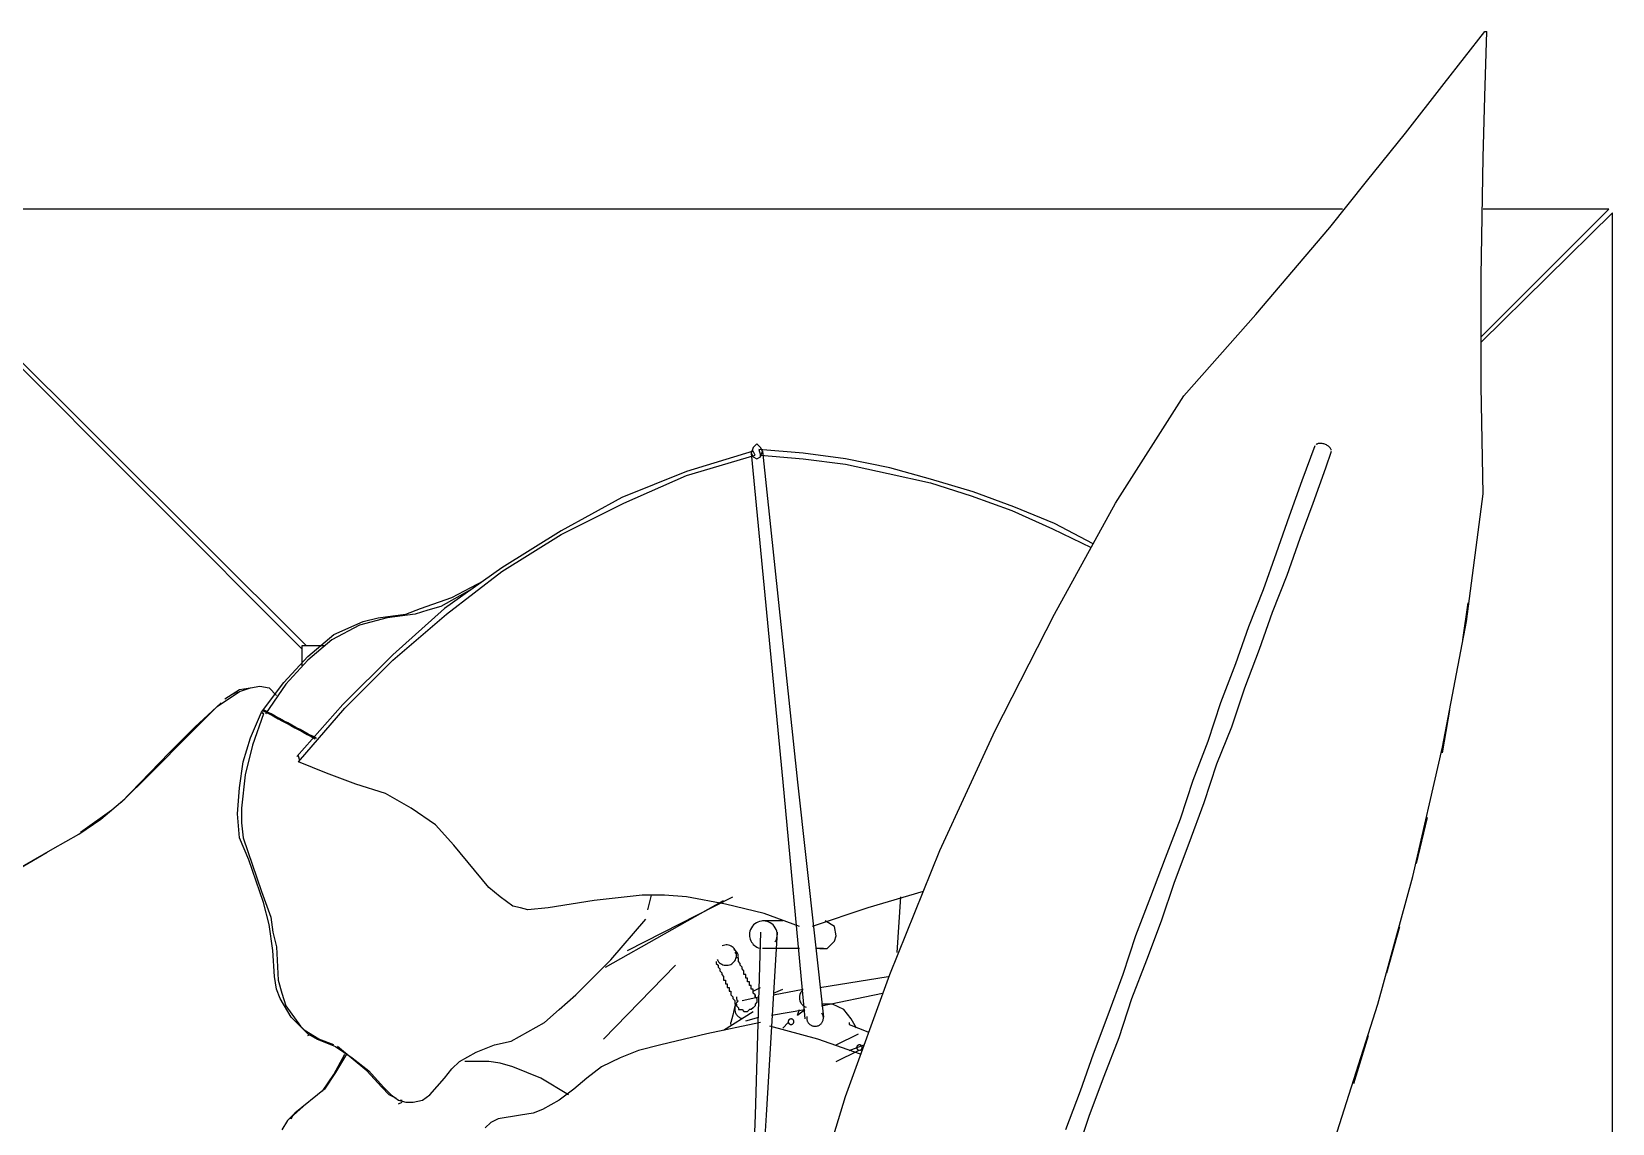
# Model space of a CAD drawing. Header units: millimetres. Extents: x 7649 to 34105, y 3983 to 25377.
# Drawn here: x 15563.9 to 16016.6, y 15786.5 to 16099 of the extents above; entities that cross this region are included whole.
import ezdxf

# ---------------------------------------------------------------- set-up
doc = ezdxf.new("R2010")
doc.units = ezdxf.units.MM

msp = doc.modelspace()

# ---------------------------------------------------------------- linework, layer by layer
at = {"layer": 'GEOMETRY', "color": 7}
for p, q in [((15968.48611, 16084.19722), (15980.12778, 16099.01389)), ((15980.12778, 16099.01389), (15980.65694, 16099.01389)), ((15980.12778, 16080.49306), (15980.65694, 16099.01389)), ((15957.37361, 16069.90972), (15968.48611, 16084.19722)), ((15979.59861, 16063.03056), (15980.12778, 16080.49306)), ((15946.26111, 16056.15139), (15957.37361, 16069.90972)), ((15979.06944, 16029.16389), (15979.59861, 16063.03056)), ((15935.67778, 16042.92222), (15946.26111, 16056.15139)), ((15641.46111, 15922.27222), (15516.57778, 16047.15556)), ((15939.38194, 16048.21389), (15517.10694, 16048.21389)), ((15517.10694, 16048.21389), (15642.51944, 15923.33056)), ((15979.06944, 16011.70139), (16015.58194, 16048.21389)), ((16016.64028, 16047.15556), (15979.06944, 16010.11389)), ((16015.58194, 16048.21389), (15979.59861, 16048.21389)), ((16016.64028, 15622.76389), (16016.64028, 16047.15556)), ((15914.51111, 16018.05139), (15935.67778, 16042.92222)), ((15979.06944, 15997.41389), (15979.06944, 16029.16389)), ((15893.87361, 15994.76806), (15914.51111, 16018.05139)), ((15874.29444, 15964.07639), (15893.87361, 15994.76806)), ((15979.59861, 15966.72222), (15979.06944, 15997.41389)), ((15771.63611, 15981.00972), (15770.57778, 15979.95139)), ((15772.69444, 15979.95139), (15771.63611, 15981.00972)), ((15931.44444, 15980.48056), (15927.74028, 15970.42639)), ((15931.90785, 15980.8991), (15931.78144, 15980.79529)), ((15932.05577, 15980.98643), (15931.90785, 15980.8991)), ((15932.22319, 15981.05718), (15932.05577, 15980.98643)), ((15932.40812, 15981.11124), (15932.22319, 15981.05718)), ((15932.60856, 15981.14851), (15932.40812, 15981.11124)), ((15932.82251, 15981.16886), (15932.60856, 15981.14851)), ((15933.04799, 15981.1722), (15932.82251, 15981.16886)), ((15933.28298, 15981.15842), (15933.04799, 15981.1722)), ((15933.52549, 15981.12742), (15933.28298, 15981.15842)), ((15933.77352, 15981.07907), (15933.52549, 15981.12742)), ((15934.02508, 15981.01328), (15933.77352, 15981.07907)), ((15934.27817, 15980.92994), (15934.02508, 15981.01328)), ((15934.52562, 15980.83109), (15934.27817, 15980.92994)), ((15934.76061, 15980.71979), (15934.52562, 15980.83109)), ((15934.98169, 15980.59739), (15934.76061, 15980.71979)), ((15935.18739, 15980.46525), (15934.98169, 15980.59739)), ((15935.37626, 15980.32475), (15935.18739, 15980.46525)), ((15770.57778, 15978.89306), (15751.52778, 15973.07222)), ((15751.52778, 15972.01389), (15771.10694, 15977.83472)), ((15770.57778, 15979.95139), (15770.04861, 15978.36389)), ((15770.04861, 15978.36389), (15779.04444, 15884.17222)), ((15770.04861, 15978.36389), (15770.57778, 15977.30556)), ((15771.10694, 15977.83472), (15770.57778, 15978.89306)), ((15770.57778, 15977.30556), (15771.63611, 15976.77639)), ((15771.63611, 15976.77639), (15772.69444, 15977.30556)), ((15784.86528, 15978.36389), (15772.16528, 15979.42222)), ((15772.16528, 15979.42222), (15772.69444, 15977.83472)), ((15773.22361, 15978.89306), (15772.69444, 15979.95139)), ((15772.69444, 15977.30556), (15773.22361, 15978.89306)), ((15772.69444, 15977.83472), (15784.86528, 15976.77639)), ((15772.69444, 15977.30556), (15772.69444, 15977.83472)), ((15773.22361, 15978.89306), (15783.27778, 15884.17222)), ((15797.03611, 15976.77639), (15784.86528, 15978.36389)), ((15784.86528, 15976.77639), (15797.03611, 15975.18889)), ((15809.73611, 15974.13056), (15797.03611, 15976.77639)), ((15934.61944, 15974.13056), (15936.20694, 15978.89306)), ((15935.54683, 15980.17726), (15935.37626, 15980.32475)), ((15935.69764, 15980.02413), (15935.54683, 15980.17726)), ((15935.82724, 15979.86675), (15935.69764, 15980.02413)), ((15935.93415, 15979.70646), (15935.82724, 15979.86675)), ((15936.01692, 15979.54464), (15935.93415, 15979.70646)), ((15936.07409, 15979.38266), (15936.01692, 15979.54464)), ((15936.10419, 15979.22189), (15936.07409, 15979.38266)), ((15751.52778, 15973.07222), (15733.00694, 15965.66389)), ((15733.53611, 15964.07639), (15751.52778, 15972.01389)), ((15797.03611, 15975.18889), (15809.20694, 15972.54306)), ((15809.20694, 15972.54306), (15821.37778, 15969.89722)), ((15821.37778, 15970.95556), (15809.73611, 15974.13056)), ((15930.91528, 15964.07639), (15934.61944, 15974.13056)), ((15833.54861, 15967.25139), (15821.37778, 15970.95556)), ((15821.37778, 15969.89722), (15833.01944, 15966.19306)), ((15845.19028, 15963.01806), (15833.54861, 15967.25139)), ((15927.74028, 15970.42639), (15924.03611, 15960.37222)), ((15733.00694, 15965.66389), (15715.54444, 15956.13889)), ((15715.54444, 15955.08056), (15733.53611, 15964.07639)), ((15833.01944, 15966.19306), (15844.66111, 15961.95972)), ((15856.83194, 15958.25556), (15845.19028, 15963.01806)), ((15856.83194, 15932.32639), (15874.29444, 15964.07639)), ((15927.21111, 15954.02222), (15930.91528, 15964.07639)), ((15974.83611, 15930.20972), (15979.59861, 15966.72222)), ((15844.66111, 15961.95972), (15856.30278, 15956.66806)), ((15867.94444, 15952.43472), (15856.83194, 15958.25556)), ((15924.03611, 15960.37222), (15920.33194, 15949.78889)), ((15715.54444, 15956.13889), (15698.61111, 15945.55556)), ((15698.61111, 15944.49722), (15715.54444, 15955.08056)), ((15856.30278, 15956.66806), (15867.41528, 15951.37639)), ((15923.50694, 15943.43889), (15927.21111, 15954.02222)), ((15920.33194, 15949.78889), (15916.62778, 15939.20556)), ((15698.61111, 15945.55556), (15682.20694, 15933.91389)), ((15682.73611, 15932.32639), (15698.61111, 15944.49722)), ((15684.32361, 15937.08889), (15693.31944, 15941.85139)), ((15919.27361, 15932.85556), (15923.50694, 15943.43889)), ((15675.32778, 15933.91389), (15684.32361, 15937.08889)), ((15689.61528, 15939.20556), (15681.14861, 15934.44306)), ((15916.62778, 15939.20556), (15912.39444, 15928.62222)), ((15973.77778, 15924.91806), (15975.36528, 15935.50139)), ((15665.80278, 15931.26806), (15657.86528, 15929.15139)), ((15658.92361, 15930.20972), (15663.15694, 15931.26806)), ((15663.15694, 15931.26806), (15667.39028, 15931.79722)), ((15673.74028, 15932.32639), (15665.80278, 15931.26806)), ((15682.20694, 15933.91389), (15667.39028, 15920.68472)), ((15667.39028, 15931.79722), (15671.09444, 15932.32639)), ((15667.39028, 15919.09722), (15682.73611, 15932.32639)), ((15671.09444, 15932.32639), (15675.32778, 15933.91389)), ((15677.44444, 15933.38472), (15673.74028, 15932.32639)), ((15681.14861, 15934.44306), (15677.44444, 15933.38472)), ((15839.89861, 15898.98889), (15856.83194, 15932.32639)), ((15915.56944, 15922.27222), (15919.27361, 15932.85556)), ((15646.75278, 15923.33056), (15650.45694, 15926.50556)), ((15657.86528, 15929.15139), (15649.92778, 15924.91806)), ((15650.45694, 15926.50556), (15658.92361, 15930.20972)), ((15912.39444, 15928.62222), (15908.69028, 15918.03889)), ((15967.95694, 15894.22639), (15974.83611, 15930.20972)), ((15641.46111, 15922.27222), (15641.46111, 15923.33056)), ((15641.46111, 15923.33056), (15642.51944, 15923.33056)), ((15641.46111, 15917.50972), (15641.46111, 15922.27222)), ((15642.51944, 15923.33056), (15647.81111, 15923.33056)), ((15649.92778, 15924.91806), (15643.04861, 15919.09722)), ((15643.04861, 15920.15556), (15646.75278, 15923.33056)), ((15911.33611, 15911.15972), (15915.56944, 15922.27222)), ((15636.16944, 15912.74722), (15643.04861, 15920.15556)), ((15643.04861, 15919.09722), (15636.69861, 15912.21806)), ((15667.39028, 15920.68472), (15653.10278, 15906.39722)), ((15653.63194, 15905.33889), (15667.39028, 15919.09722)), ((15908.69028, 15918.03889), (15904.45694, 15906.92639)), ((15629.81944, 15904.28056), (15636.16944, 15912.74722)), ((15617.11944, 15905.86806), (15623.46944, 15910.10139)), ((15623.46944, 15910.63056), (15619.23611, 15907.98472)), ((15621.88194, 15909.57222), (15622.94028, 15910.10139)), ((15627.17361, 15911.15972), (15623.46944, 15910.63056)), ((15623.46944, 15910.10139), (15626.64444, 15911.15972)), ((15626.64444, 15911.15972), (15629.29028, 15911.68889)), ((15629.29028, 15911.68889), (15631.93611, 15911.15972)), ((15636.69861, 15912.21806), (15630.87778, 15903.75139)), ((15631.93611, 15911.15972), (15634.05278, 15909.04306)), ((15907.63194, 15900.04722), (15911.33611, 15911.15972)), ((15610.24028, 15898.98889), (15617.11944, 15905.86806)), ((15618.17778, 15906.92639), (15610.76944, 15900.04722)), ((15626.64444, 15896.87222), (15629.81944, 15904.28056)), ((15630.34861, 15903.75139), (15627.17361, 15894.75556)), ((15630.34861, 15903.75139), (15629.81944, 15904.28056)), ((15629.81944, 15904.28056), (15630.34861, 15903.75139)), ((15630.04382, 15904.77595), (15630.11729, 15904.73632)), ((15630.11729, 15904.73632), (15630.19076, 15904.69669)), ((15630.19076, 15904.69669), (15630.26421, 15904.65707)), ((15630.26421, 15904.65707), (15630.33765, 15904.61746)), ((15630.33765, 15904.61746), (15630.41107, 15904.57786)), ((15630.45378, 15904.82743), (15630.37645, 15904.86915)), ((15630.41107, 15904.57786), (15630.48449, 15904.53826)), ((15630.5311, 15904.78571), (15630.45378, 15904.82743)), ((15630.48449, 15904.53826), (15630.55789, 15904.49867)), ((15630.60841, 15904.744), (15630.5311, 15904.78571)), ((15630.55789, 15904.49867), (15630.63128, 15904.45909)), ((15630.6857, 15904.70229), (15630.60841, 15904.744)), ((15630.63128, 15904.45909), (15630.70465, 15904.41951)), ((15630.76298, 15904.6606), (15630.6857, 15904.70229)), ((15630.70465, 15904.41951), (15630.77801, 15904.37994)), ((15630.84025, 15904.61891), (15630.76298, 15904.6606)), ((15630.77801, 15904.37994), (15630.85136, 15904.34038)), ((15630.91751, 15904.57723), (15630.84025, 15904.61891)), ((15630.85136, 15904.34038), (15630.92469, 15904.30083)), ((15630.99475, 15904.53555), (15630.91751, 15904.57723)), ((15630.96646, 15904.27799), (15632.16853, 15903.62964)), ((15631.07198, 15904.49389), (15630.99475, 15904.53555)), ((15631.14919, 15904.45222), (15631.07198, 15904.49389)), ((15631.2264, 15904.41057), (15631.14919, 15904.45222)), ((15631.30359, 15904.36892), (15631.2264, 15904.41057)), ((15632.50125, 15903.72305), (15631.29929, 15904.37156)), ((15632.16853, 15903.62964), (15633.36727, 15902.98308)), ((15633.6999, 15903.07633), (15632.50125, 15903.72305)), ((15653.10278, 15906.39722), (15639.87361, 15891.58056)), ((15640.40278, 15889.99306), (15653.63194, 15905.33889)), ((15904.45694, 15906.92639), (15900.75278, 15895.81389)), ((15967.95694, 15892.63889), (15970.07361, 15904.80972)), ((15597.01111, 15885.75972), (15610.24028, 15898.98889)), ((15610.76944, 15900.04722), (15603.36111, 15892.63889)), ((15633.36727, 15902.98308), (15634.56268, 15902.33832)), ((15634.89522, 15902.4314), (15633.6999, 15903.07633)), ((15634.56268, 15902.33832), (15635.75477, 15901.69536)), ((15636.0872, 15901.78827), (15634.89522, 15902.4314)), ((15635.75477, 15901.69536), (15636.94351, 15901.05421)), ((15637.27584, 15901.14693), (15636.0872, 15901.78827)), ((15636.94351, 15901.05421), (15638.12891, 15900.41486)), ((15638.46114, 15900.5074), (15637.27584, 15901.14693)), ((15638.12891, 15900.41486), (15639.31096, 15899.77732)), ((15639.64308, 15899.86968), (15638.46114, 15900.5074)), ((15639.31096, 15899.77732), (15640.48966, 15899.14159)), ((15640.82167, 15899.23376), (15639.64308, 15899.86968)), ((15640.48966, 15899.14159), (15641.665, 15898.50768)), ((15641.99689, 15898.59966), (15640.82167, 15899.23376)), ((15824.02361, 15864.59306), (15839.89861, 15898.98889)), ((15903.39861, 15889.46389), (15907.63194, 15900.04722)), ((15624.52778, 15889.99306), (15626.64444, 15896.87222)), ((15627.17361, 15894.75556), (15625.05694, 15886.28889)), ((15641.665, 15898.50768), (15642.83696, 15897.87559)), ((15643.16875, 15897.96737), (15641.99689, 15898.59966)), ((15642.83696, 15897.87559), (15644.00556, 15897.24532)), ((15644.33723, 15897.3369), (15643.16875, 15897.96737)), ((15644.00556, 15897.24532), (15645.17078, 15896.61687)), ((15645.50233, 15896.70825), (15644.33723, 15897.3369)), ((15900.75278, 15895.81389), (15896.51944, 15884.70139)), ((15603.36111, 15892.63889), (15589.60278, 15878.35139)), ((15623.46944, 15882.58472), (15624.52778, 15889.99306)), ((15640.26945, 15891.7945), (15640.29994, 15891.68133)), ((15640.29994, 15891.68133), (15640.33044, 15891.56815)), ((15640.33044, 15891.56815), (15640.36095, 15891.45498)), ((15640.36095, 15891.45498), (15640.39149, 15891.34181)), ((15640.39149, 15891.34181), (15640.42205, 15891.22864)), ((15648.34028, 15886.81806), (15640.40278, 15889.99306)), ((15640.42205, 15891.22864), (15640.45265, 15891.11547)), ((15640.45265, 15891.11547), (15640.48329, 15891.0023)), ((15640.48329, 15891.0023), (15640.51398, 15890.88913)), ((15640.51398, 15890.88913), (15640.54473, 15890.77595)), ((15640.54473, 15890.77595), (15640.57554, 15890.66278)), ((15640.57554, 15890.66278), (15640.60642, 15890.54961)), ((15640.60642, 15890.54961), (15640.63739, 15890.43644)), ((15959.49028, 15857.18472), (15967.95694, 15894.22639)), ((15590.66111, 15879.40972), (15597.01111, 15885.75972)), ((15625.05694, 15886.28889), (15623.99861, 15876.76389)), ((15656.80694, 15883.64306), (15648.34028, 15886.81806)), ((15899.69444, 15878.35139), (15903.39861, 15889.46389)), ((15622.94028, 15875.17639), (15623.46944, 15882.58472)), ((15665.27361, 15880.99722), (15656.80694, 15883.64306)), ((15672.68194, 15876.76389), (15665.27361, 15880.99722)), ((15779.04444, 15884.17222), (15785.39444, 15816.43889)), ((15783.27778, 15884.17222), (15790.68611, 15816.96806)), ((15896.51944, 15884.70139), (15892.81528, 15873.58889)), ((15583.78194, 15873.58889), (15590.66111, 15879.40972)), ((15623.99861, 15876.76389), (15623.99861, 15872.53056)), ((15679.56111, 15872.00139), (15672.68194, 15876.76389)), ((15895.46111, 15866.70972), (15899.69444, 15878.35139)), ((15577.43194, 15869.35556), (15583.78194, 15873.58889)), ((15577.96111, 15869.88472), (15586.95694, 15876.23472)), ((15623.46944, 15868.29722), (15622.94028, 15875.17639)), ((15623.99861, 15872.53056), (15624.52778, 15868.29722)), ((15684.85278, 15866.18056), (15679.56111, 15872.00139)), ((15892.81528, 15873.58889), (15888.58194, 15862.47639)), ((15960.54861, 15860.88889), (15963.72361, 15874.11806)), ((15570.02361, 15865.12222), (15577.43194, 15869.35556)), ((15626.11528, 15861.94722), (15623.46944, 15868.29722)), ((15624.52778, 15868.29722), (15629.81944, 15852.95139)), ((15568.43611, 15864.06389), (15555.73611, 15856.65556)), ((15556.26528, 15857.18472), (15570.02361, 15865.12222)), ((15694.90694, 15854.00972), (15684.85278, 15866.18056)), ((15809.73611, 15829.13889), (15824.02361, 15864.59306)), ((15891.22778, 15855.59722), (15895.46111, 15866.70972)), ((15630.34861, 15849.77639), (15626.11528, 15861.94722)), ((15888.58194, 15862.47639), (15884.34861, 15851.36389)), ((15698.08194, 15851.36389), (15694.90694, 15854.00972)), ((15887.52361, 15844.48472), (15891.22778, 15855.59722)), ((15949.43611, 15820.67222), (15959.49028, 15857.18472)), ((15629.81944, 15852.95139), (15632.46528, 15845.54306)), ((15631.93611, 15843.42639), (15630.34861, 15849.77639)), ((15701.78611, 15848.71806), (15698.08194, 15851.36389)), ((15725.06944, 15850.30556), (15711.84028, 15848.18889)), ((15738.82778, 15851.89306), (15725.06944, 15850.30556)), ((15728.24444, 15831.25556), (15762.11111, 15850.30556)), ((15734.59444, 15836.01806), (15764.75694, 15851.36389)), ((15745.17778, 15851.89306), (15738.82778, 15851.89306)), ((15740.41528, 15847.65972), (15741.47361, 15851.89306)), ((15751.52778, 15851.36389), (15745.17778, 15851.89306)), ((15762.64028, 15849.24722), (15751.52778, 15851.36389)), ((15773.75278, 15846.60139), (15762.64028, 15849.24722)), ((15819.26111, 15852.95139), (15803.38611, 15848.18889)), ((15811.85278, 15835.48889), (15812.91111, 15851.36389)), ((15884.34861, 15851.36389), (15880.11528, 15840.25139)), ((15632.46528, 15845.54306), (15632.99444, 15841.30972)), ((15703.90278, 15848.18889), (15701.78611, 15848.71806)), ((15706.01944, 15847.65972), (15703.90278, 15848.18889)), ((15711.84028, 15848.18889), (15706.01944, 15847.65972)), ((15729.83194, 15833.37222), (15739.88611, 15845.01389)), ((15783.80694, 15842.89722), (15773.75278, 15846.60139)), ((15803.38611, 15848.18889), (15787.51111, 15842.89722)), ((15632.99444, 15836.01806), (15631.93611, 15843.42639)), ((15632.99444, 15841.30972), (15634.05278, 15837.07639)), ((15769.55586, 15841.05588), (15769.51944, 15840.5175)), ((15769.51944, 15840.51445), (15769.54434, 15840.07068)), ((15769.54434, 15840.07068), (15769.61713, 15839.63932)), ((15769.66155, 15841.57223), (15769.55586, 15841.05588)), ((15769.83177, 15842.06182), (15769.66155, 15841.57223)), ((15770.0618, 15842.51994), (15769.83177, 15842.06182)), ((15770.34692, 15842.94185), (15770.0618, 15842.51994)), ((15770.6824, 15843.32284), (15770.34692, 15842.94185)), ((15771.06352, 15843.65818), (15770.6824, 15843.32284)), ((15771.48554, 15843.94313), (15771.06352, 15843.65818)), ((15772.69444, 15841.30972), (15771.10694, 15788.92222)), ((15771.94375, 15844.17299), (15771.48554, 15843.94313)), ((15772.43341, 15844.34303), (15771.94375, 15844.17299)), ((15772.9498, 15844.44851), (15772.43341, 15844.34303)), ((15773.48819, 15844.48472), (15772.9498, 15844.44851)), ((15773.75278, 15844.48472), (15773.22361, 15844.48472)), ((15774.02659, 15844.44851), (15773.48819, 15844.48472)), ((15774.28194, 15844.48472), (15773.75278, 15844.48472)), ((15774.54298, 15844.34303), (15774.02659, 15844.44851)), ((15774.81111, 15844.48472), (15774.28194, 15844.48472)), ((15777.45694, 15841.30972), (15774.28194, 15788.92222)), ((15775.03264, 15844.17299), (15774.54298, 15844.34303)), ((15775.34028, 15844.48472), (15774.81111, 15844.48472)), ((15775.49085, 15843.94313), (15775.03264, 15844.17299)), ((15775.86944, 15844.48472), (15775.34028, 15844.48472)), ((15775.91287, 15843.65818), (15775.49085, 15843.94313)), ((15776.39861, 15844.48472), (15775.86944, 15844.48472)), ((15776.29399, 15843.32284), (15775.91287, 15843.65818)), ((15776.62947, 15842.94185), (15776.29399, 15843.32284)), ((15776.92778, 15844.48472), (15776.39861, 15844.48472)), ((15776.91459, 15842.51994), (15776.62947, 15842.94185)), ((15777.14462, 15842.06182), (15776.91459, 15842.51994)), ((15777.45694, 15844.48472), (15776.92778, 15844.48472)), ((15777.31484, 15841.57223), (15777.14462, 15842.06182)), ((15777.42053, 15841.05588), (15777.31484, 15841.57223)), ((15777.45694, 15840.5175), (15777.42053, 15841.05588)), ((15777.42266, 15839.99547), (15777.44162, 15840.16755)), ((15777.44162, 15840.16755), (15777.45307, 15840.34062)), ((15777.45307, 15840.34062), (15777.45694, 15840.51445)), ((15777.98611, 15844.48472), (15777.45694, 15844.48472)), ((15778.51528, 15844.48472), (15777.98611, 15844.48472)), ((15779.04444, 15844.48472), (15778.51528, 15844.48472)), ((15793.86111, 15842.89722), (15791.21528, 15844.48472)), ((15794.39028, 15840.25139), (15793.86111, 15842.89722)), ((15793.86111, 15838.66389), (15794.39028, 15840.25139)), ((15880.11528, 15840.25139), (15876.41111, 15829.13889)), ((15883.29028, 15833.37222), (15887.52361, 15844.48472)), ((15952.08194, 15829.66806), (15955.78611, 15842.89722)), ((15633.52361, 15828.60972), (15632.99444, 15836.01806)), ((15634.05278, 15837.07639), (15634.58194, 15827.55139)), ((15762.04501, 15837.476), (15761.6759, 15837.33335)), ((15762.42094, 15837.56578), (15762.04501, 15837.476)), ((15762.7991, 15837.60438), (15762.42094, 15837.56578)), ((15763.17486, 15837.59347), (15762.7991, 15837.60438)), ((15763.54364, 15837.53473), (15763.17486, 15837.59347)), ((15763.90083, 15837.42983), (15763.54364, 15837.53473)), ((15764.24181, 15837.28046), (15763.90083, 15837.42983)), ((15764.562, 15837.08828), (15764.24181, 15837.28046)), ((15764.85677, 15836.85498), (15764.562, 15837.08828)), ((15765.12153, 15836.58224), (15764.85677, 15836.85498)), ((15765.27566, 15836.15292), (15765.09437, 15836.26141)), ((15765.35168, 15836.27172), (15765.12153, 15836.58224)), ((15765.445, 15836.03008), (15765.27566, 15836.15292)), ((15765.5426, 15835.92511), (15765.35168, 15836.27172)), ((15765.60175, 15835.89392), (15765.445, 15836.03008)), ((15765.68539, 15835.55606), (15765.5426, 15835.92511)), ((15765.74529, 15835.74544), (15765.60175, 15835.89392)), ((15765.77532, 15835.18016), (15765.68539, 15835.55606)), ((15765.875, 15835.58564), (15765.74529, 15835.74544)), ((15765.99026, 15835.41554), (15765.875, 15835.58564)), ((15769.61713, 15839.63932), (15769.73546, 15839.22343)), ((15769.73546, 15839.22343), (15769.89696, 15838.82608)), ((15769.89696, 15838.82608), (15770.0993, 15838.45033)), ((15770.0993, 15838.45033), (15770.34011, 15838.09924)), ((15770.34011, 15838.09924), (15770.61705, 15837.77589)), ((15770.61705, 15837.77589), (15770.92776, 15837.48334)), ((15770.92776, 15837.48334), (15771.26989, 15837.22465)), ((15771.26989, 15837.22465), (15771.64108, 15837.00288)), ((15771.64108, 15837.00288), (15772.03899, 15836.82111)), ((15772.03899, 15836.82111), (15772.46125, 15836.68239)), ((15773.75278, 15836.54722), (15773.22361, 15836.54722)), ((15774.28194, 15836.54722), (15773.75278, 15836.54722)), ((15774.81111, 15836.54722), (15774.28194, 15836.54722)), ((15775.34028, 15836.54722), (15774.81111, 15836.54722)), ((15775.86944, 15836.54722), (15775.34028, 15836.54722)), ((15776.39861, 15836.54722), (15775.86944, 15836.54722)), ((15776.92778, 15836.54722), (15776.39861, 15836.54722)), ((15776.92472, 15838.53072), (15777.00838, 15838.68314)), ((15777.45694, 15836.54722), (15776.92778, 15836.54722)), ((15777.00838, 15838.68314), (15777.0851, 15838.8387)), ((15777.0851, 15838.8387), (15777.15483, 15838.99716)), ((15777.15483, 15838.99716), (15777.21749, 15839.15828)), ((15777.21749, 15839.15828), (15777.27303, 15839.32183)), ((15777.27303, 15839.32183), (15777.32138, 15839.48756)), ((15777.32138, 15839.48756), (15777.36248, 15839.65523)), ((15777.36248, 15839.65523), (15777.39626, 15839.82462)), ((15777.39626, 15839.82462), (15777.42266, 15839.99547)), ((15777.98611, 15836.54722), (15777.45694, 15836.54722)), ((15778.51528, 15836.54722), (15777.98611, 15836.54722)), ((15779.04444, 15836.54722), (15778.51528, 15836.54722)), ((15779.57361, 15836.54722), (15779.04444, 15836.54722)), ((15780.10278, 15836.54722), (15779.57361, 15836.54722)), ((15780.63194, 15836.54722), (15780.10278, 15836.54722)), ((15781.16111, 15836.54722), (15780.63194, 15836.54722)), ((15781.69028, 15836.54722), (15781.16111, 15836.54722)), ((15782.21944, 15836.54722), (15781.69028, 15836.54722)), ((15782.74861, 15836.54722), (15782.21944, 15836.54722)), ((15783.27778, 15836.54722), (15782.74861, 15836.54722)), ((15783.80694, 15836.54722), (15783.27778, 15836.54722)), ((15789.09861, 15836.54722), (15788.56944, 15836.54722)), ((15789.62778, 15836.54722), (15789.09861, 15836.54722)), ((15790.15694, 15836.54722), (15789.62778, 15836.54722)), ((15789.62778, 15836.54722), (15791.74444, 15836.54722)), ((15790.68611, 15836.54722), (15790.15694, 15836.54722)), ((15791.74444, 15836.54722), (15792.80278, 15837.60556)), ((15792.80278, 15837.60556), (15793.86111, 15838.66389)), ((15719.77778, 15823.31806), (15729.83194, 15833.37222)), ((15727.71528, 15810.61806), (15748.35278, 15831.78472)), ((15759.99444, 15832.84306), (15759.99444, 15832.31389)), ((15759.99444, 15832.31389), (15760.52361, 15831.78472)), ((15760.26712, 15833.46517), (15760.45804, 15833.11856)), ((15760.45804, 15833.11856), (15760.68819, 15832.80804)), ((15760.52361, 15831.78472), (15760.52361, 15831.25556)), ((15760.52361, 15831.25556), (15761.05278, 15830.72639)), ((15760.68819, 15832.80804), (15760.95295, 15832.5353)), ((15760.95295, 15832.5353), (15761.24773, 15832.302)), ((15761.24773, 15832.302), (15761.56791, 15832.10982)), ((15761.56791, 15832.10982), (15761.90889, 15831.96044)), ((15761.90889, 15831.96044), (15762.26608, 15831.85555)), ((15762.26608, 15831.85555), (15762.63486, 15831.79681)), ((15762.63486, 15831.79681), (15763.01063, 15831.7859)), ((15763.01063, 15831.7859), (15763.38878, 15831.82449)), ((15763.38878, 15831.82449), (15763.76471, 15831.91428)), ((15763.76471, 15831.91428), (15764.13382, 15832.05693)), ((15764.13584, 15832.05787), (15764.48238, 15832.24893)), ((15764.48238, 15832.24893), (15764.79281, 15832.47919)), ((15764.79281, 15832.47919), (15765.06545, 15832.74406)), ((15765.06545, 15832.74406), (15765.29864, 15833.03892)), ((15765.81528, 15834.95972), (15765.28611, 15835.48889)), ((15765.29864, 15833.03892), (15765.49069, 15833.35918)), ((15765.49069, 15833.35918), (15765.63994, 15833.70022)), ((15765.63994, 15833.70022), (15765.7447, 15834.05744)), ((15765.7447, 15834.05744), (15765.8033, 15834.42625)), ((15765.81406, 15834.80202), (15765.77532, 15835.18016)), ((15765.8033, 15834.42625), (15765.81406, 15834.80202)), ((15765.81528, 15834.43056), (15765.81528, 15834.95972)), ((15765.81528, 15833.90139), (15765.81528, 15834.43056)), ((15766.34444, 15833.90139), (15765.81528, 15833.90139)), ((15766.09044, 15835.23615), (15765.99026, 15835.41554)), ((15766.17492, 15835.04848), (15766.09044, 15835.23615)), ((15766.24309, 15834.85353), (15766.17492, 15835.04848)), ((15766.29431, 15834.65232), (15766.24309, 15834.85353)), ((15766.32797, 15834.44585), (15766.29431, 15834.65232)), ((15766.34345, 15834.23513), (15766.32797, 15834.44585)), ((15766.34444, 15833.37222), (15766.34444, 15833.90139)), ((15766.34444, 15832.84306), (15766.34444, 15833.37222)), ((15766.87361, 15832.31389), (15766.34444, 15832.84306)), ((15766.87361, 15831.78472), (15766.87361, 15832.31389)), ((15767.40278, 15831.25556), (15766.87361, 15831.78472)), ((15767.40278, 15830.72639), (15767.40278, 15831.25556)), ((15879.05694, 15822.25972), (15883.29028, 15833.37222)), ((15634.05278, 15824.90556), (15633.52361, 15828.60972)), ((15634.58194, 15827.55139), (15635.64028, 15823.84722)), ((15761.05278, 15830.72639), (15761.05278, 15830.19722)), ((15761.05278, 15830.19722), (15761.58194, 15829.66806)), ((15761.58194, 15829.66806), (15761.58194, 15829.13889)), ((15761.58194, 15829.13889), (15762.11111, 15828.60972)), ((15762.11111, 15828.60972), (15762.11111, 15828.08056)), ((15762.11111, 15828.08056), (15762.11111, 15827.55139)), ((15762.11111, 15827.55139), (15762.64028, 15827.55139)), ((15762.64028, 15827.55139), (15762.64028, 15827.02222)), ((15762.64028, 15827.02222), (15762.64028, 15826.49306)), ((15762.64028, 15826.49306), (15763.16944, 15826.49306)), ((15763.16944, 15826.49306), (15763.16944, 15825.96389)), ((15767.93194, 15830.19722), (15767.40278, 15830.72639)), ((15767.93194, 15829.66806), (15767.93194, 15830.19722)), ((15767.93194, 15829.13889), (15767.93194, 15829.66806)), ((15768.46111, 15829.13889), (15767.93194, 15829.13889)), ((15768.46111, 15828.60972), (15768.46111, 15829.13889)), ((15768.46111, 15828.08056), (15768.46111, 15828.60972)), ((15768.99028, 15828.08056), (15768.46111, 15828.08056)), ((15768.99028, 15827.55139), (15768.99028, 15828.08056)), ((15768.99028, 15827.02222), (15768.99028, 15827.55139)), ((15769.51944, 15827.02222), (15768.99028, 15827.02222)), ((15769.51944, 15826.49306), (15769.51944, 15827.02222)), ((15769.51944, 15825.96389), (15769.51944, 15826.49306)), ((15789.62778, 15825.43472), (15809.20694, 15828.60972)), ((15797.03611, 15794.21389), (15809.73611, 15829.13889)), ((15876.41111, 15829.13889), (15872.17778, 15817.49722)), ((15635.11111, 15822.25972), (15634.05278, 15824.90556)), ((15638.28611, 15816.96806), (15635.11111, 15822.25972)), ((15635.64028, 15823.84722), (15636.69861, 15820.14306)), ((15715.01528, 15819.08472), (15719.77778, 15823.31806)), ((15763.16944, 15825.96389), (15763.16944, 15825.43472)), ((15763.16944, 15825.43472), (15763.69861, 15825.43472)), ((15763.69861, 15825.43472), (15763.69861, 15824.90556)), ((15763.69861, 15824.90556), (15763.69861, 15824.37639)), ((15763.69861, 15824.37639), (15764.22778, 15824.37639)), ((15764.22778, 15824.37639), (15764.22778, 15823.84722)), ((15764.22778, 15823.84722), (15764.22778, 15823.31806)), ((15764.22778, 15823.31806), (15764.75694, 15822.78889)), ((15764.75694, 15822.78889), (15764.75694, 15822.25972)), ((15764.75694, 15822.25972), (15765.28611, 15821.73056)), ((15765.81801, 15822.65039), (15765.81528, 15822.52322)), ((15765.81528, 15822.52322), (15765.8181, 15822.39629)), ((15765.82633, 15822.77762), (15765.81801, 15822.65039)), ((15765.8181, 15822.39629), (15765.82643, 15822.26979)), ((15765.82643, 15822.26979), (15765.84025, 15822.14388)), ((15765.84025, 15822.14388), (15765.85953, 15822.01876)), ((15765.85953, 15822.01876), (15765.88422, 15821.89459)), ((15767.40278, 15821.73056), (15772.16528, 15822.78889)), ((15770.04861, 15825.96389), (15769.51944, 15825.96389)), ((15770.04861, 15825.43472), (15770.04861, 15825.96389)), ((15770.04861, 15824.90556), (15770.04861, 15825.43472)), ((15770.57778, 15824.90556), (15770.04861, 15824.90556)), ((15770.57778, 15824.37639), (15772.69444, 15825.43472)), ((15770.57778, 15824.37639), (15770.57778, 15824.90556)), ((15770.57778, 15823.84722), (15770.57778, 15824.37639)), ((15771.10694, 15823.31806), (15770.57778, 15823.84722)), ((15771.10694, 15823.31806), (15771.10694, 15822.78889)), ((15771.10694, 15822.78889), (15771.10694, 15823.31806)), ((15771.10694, 15822.78889), (15771.63611, 15822.25972)), ((15771.63611, 15822.25972), (15771.63611, 15821.73056)), ((15776.39861, 15823.31806), (15784.86528, 15824.90556)), ((15776.39861, 15823.84722), (15779.04444, 15824.90556)), ((15783.81851, 15822.78439), (15783.80687, 15822.53077)), ((15783.80687, 15822.53077), (15783.81758, 15822.2752)), ((15783.81758, 15822.2752), (15783.85112, 15822.01903)), ((15783.85199, 15823.03469), (15783.81851, 15822.78439)), ((15783.85112, 15822.01903), (15783.9072, 15821.76683)), ((15783.90682, 15823.28031), (15783.85199, 15823.03469)), ((15783.9825, 15823.51988), (15783.90682, 15823.28031)), ((15784.07855, 15823.75204), (15783.9825, 15823.51988)), ((15784.19445, 15823.97543), (15784.07855, 15823.75204)), ((15784.32971, 15824.18868), (15784.19445, 15823.97543)), ((15784.48385, 15824.39043), (15784.32971, 15824.18868)), ((15784.65635, 15824.57931), (15784.48385, 15824.39043)), ((15784.84673, 15824.75396), (15784.65635, 15824.57931)), ((15790.15694, 15820.14306), (15807.61944, 15823.84722)), ((15875.35278, 15811.14722), (15879.05694, 15822.25972)), ((15636.69861, 15820.14306), (15640.93194, 15814.32222)), ((15710.78194, 15815.38056), (15715.01528, 15819.08472)), ((15762.11111, 15813.26389), (15770.57778, 15818.55556)), ((15764.75694, 15817.49722), (15764.22778, 15815.38056)), ((15765.28611, 15820.14306), (15764.75694, 15817.49722)), ((15765.28611, 15821.73056), (15765.28611, 15821.20139)), ((15765.28611, 15821.20139), (15765.28611, 15820.67222)), ((15765.28611, 15820.67222), (15765.81528, 15820.67222)), ((15765.30032, 15819.63729), (15765.28628, 15819.38693)), ((15765.28628, 15819.38693), (15765.29401, 15819.13445)), ((15765.29401, 15819.13445), (15765.32399, 15818.88116)), ((15765.33564, 15819.88423), (15765.30032, 15819.63729)), ((15765.32399, 15818.88116), (15765.37598, 15818.63146)), ((15765.39175, 15820.12642), (15765.33564, 15819.88423)), ((15765.37598, 15818.63146), (15765.44882, 15818.38959)), ((15765.46817, 15820.36256), (15765.39175, 15820.12642)), ((15765.44882, 15818.38959), (15765.54162, 15818.15665)), ((15765.56441, 15820.59134), (15765.46817, 15820.36256)), ((15765.54162, 15818.15665), (15765.65351, 15817.9337)), ((15765.67999, 15820.81145), (15765.56441, 15820.59134)), ((15765.65351, 15817.9337), (15765.78362, 15817.72186)), ((15765.81441, 15821.02158), (15765.67999, 15820.81145)), ((15765.78362, 15817.72186), (15765.93107, 15817.5222)), ((15765.9672, 15821.22041), (15765.81441, 15821.02158)), ((15765.81528, 15820.67222), (15765.81528, 15820.14306)), ((15765.81528, 15820.14306), (15766.34444, 15819.61389)), ((15765.88422, 15821.89459), (15765.91431, 15821.77155)), ((15765.91431, 15821.77155), (15765.94976, 15821.64983)), ((15765.93107, 15817.5222), (15766.09497, 15817.33582)), ((15765.94976, 15821.64983), (15765.99054, 15821.5296)), ((15766.13785, 15821.40664), (15765.9672, 15821.22041)), ((15765.99054, 15821.5296), (15766.03661, 15821.41104)), ((15766.03661, 15821.41104), (15766.08795, 15821.29433)), ((15766.3259, 15821.57896), (15766.13785, 15821.40664)), ((15766.34444, 15819.61389), (15766.34444, 15819.08472)), ((15766.34444, 15819.08472), (15766.87361, 15819.08472)), ((15766.87361, 15819.08472), (15767.40278, 15819.08472)), ((15767.40278, 15819.08472), (15767.93194, 15818.55556)), ((15767.93194, 15818.55556), (15768.46111, 15818.55556)), ((15768.46111, 15818.55556), (15768.99028, 15818.55556)), ((15768.99028, 15818.55556), (15769.51944, 15819.08472)), ((15770.04861, 15819.08472), (15769.51944, 15819.08472)), ((15770.57778, 15819.61389), (15770.04861, 15819.08472)), ((15771.10694, 15820.14306), (15770.57778, 15819.61389)), ((15771.63611, 15821.20139), (15771.10694, 15820.67222)), ((15771.10694, 15820.67222), (15771.10694, 15820.14306)), ((15771.63611, 15821.73056), (15771.63611, 15821.20139)), ((15775.86944, 15817.49722), (15785.39444, 15819.08472)), ((15783.27778, 15817.49722), (15783.80694, 15819.08472)), ((15783.27778, 15817.49722), (15785.39444, 15819.08472)), ((15783.9072, 15821.76683), (15783.98453, 15821.523)), ((15783.98453, 15821.523), (15784.08219, 15821.28865)), ((15784.08219, 15821.28865), (15784.19924, 15821.06488)), ((15784.19924, 15821.06488), (15784.33475, 15820.85282)), ((15784.33475, 15820.85282), (15784.4878, 15820.65357)), ((15784.4878, 15820.65357), (15784.65743, 15820.46824)), ((15784.65743, 15820.46824), (15784.84274, 15820.29796)), ((15784.84274, 15820.29796), (15785.04277, 15820.14381)), ((15785.04277, 15820.14381), (15785.25659, 15820.00693)), ((15785.25659, 15820.00693), (15785.48329, 15819.88843)), ((15785.48329, 15819.88843), (15785.72191, 15819.7894)), ((15793.33194, 15820.67222), (15790.15694, 15820.67222)), ((15790.35237, 15817.91927), (15790.2365, 15818.096)), ((15790.45122, 15817.73486), (15790.35237, 15817.91927)), ((15790.53291, 15817.54394), (15790.45122, 15817.73486)), ((15790.59735, 15817.34769), (15790.53291, 15817.54394)), ((15796.50694, 15819.08472), (15793.33194, 15820.67222)), ((15798.62361, 15816.43889), (15796.50694, 15819.08472)), ((15872.17778, 15817.49722), (15867.94444, 15806.38472)), ((15937.79444, 15784.15972), (15949.43611, 15820.67222)), ((15641.99028, 15813.26389), (15638.28611, 15816.96806)), ((15640.93194, 15814.32222), (15643.04861, 15812.20556)), ((15646.22361, 15810.61806), (15641.99028, 15813.26389)), ((15706.01944, 15812.73472), (15710.78194, 15815.38056)), ((15772.69444, 15815.38056), (15757.34861, 15812.20556)), ((15764.22778, 15814.85139), (15764.22778, 15815.38056)), ((15766.09497, 15817.33582), (15766.27445, 15817.16379)), ((15766.27445, 15817.16379), (15766.46863, 15817.00722)), ((15766.46863, 15817.00722), (15766.67664, 15816.86719)), ((15766.67664, 15816.86719), (15766.8976, 15816.74478)), ((15766.8976, 15816.74478), (15767.13063, 15816.64108)), ((15768.46111, 15815.90972), (15772.16528, 15816.96806)), ((15789.09861, 15810.61806), (15775.34028, 15814.32222)), ((15779.04444, 15813.79306), (15780.63194, 15815.38056)), ((15780.63923, 15815.75312), (15780.63194, 15815.64545)), ((15780.63194, 15815.64483), (15780.63923, 15815.53716)), ((15780.66037, 15815.85639), (15780.63923, 15815.75312)), ((15780.63923, 15815.53716), (15780.66037, 15815.43389)), ((15780.69441, 15815.95431), (15780.66037, 15815.85639)), ((15780.66037, 15815.43389), (15780.69441, 15815.33597)), ((15780.74042, 15816.04593), (15780.69441, 15815.95431)), ((15780.69441, 15815.33597), (15780.74042, 15815.24434)), ((15780.79744, 15816.13032), (15780.74042, 15816.04593)), ((15780.74042, 15815.24434), (15780.79744, 15815.15996)), ((15780.86454, 15816.20651), (15780.79744, 15816.13032)), ((15780.79744, 15815.15996), (15780.86454, 15815.08376)), ((15780.94076, 15816.27358), (15780.86454, 15816.20651)), ((15780.86454, 15815.08376), (15780.94076, 15815.0167)), ((15781.02516, 15816.33057), (15780.94076, 15816.27358)), ((15780.94076, 15815.0167), (15781.02516, 15814.95971)), ((15781.11681, 15816.37654), (15781.02516, 15816.33057)), ((15781.02516, 15814.95971), (15781.11681, 15814.91373)), ((15781.21474, 15816.41055), (15781.11681, 15816.37654)), ((15781.11681, 15814.91373), (15781.21474, 15814.87973)), ((15781.31802, 15816.43165), (15781.21474, 15816.41055)), ((15781.21474, 15814.87973), (15781.31802, 15814.85863)), ((15781.42569, 15816.43889), (15781.31802, 15816.43165)), ((15781.31802, 15814.85863), (15781.42569, 15814.85139)), ((15781.53337, 15816.43165), (15781.42569, 15816.43889)), ((15781.42569, 15814.85139), (15781.53337, 15814.85863)), ((15781.63665, 15816.41055), (15781.53337, 15816.43165)), ((15781.53337, 15814.85863), (15781.63665, 15814.87973)), ((15781.73458, 15816.37654), (15781.63665, 15816.41055)), ((15781.63665, 15814.87973), (15781.73458, 15814.91373)), ((15781.82622, 15816.33057), (15781.73458, 15816.37654)), ((15781.73458, 15814.91373), (15781.82622, 15814.95971)), ((15781.91063, 15816.27358), (15781.82622, 15816.33057)), ((15781.82622, 15814.95971), (15781.91063, 15815.0167)), ((15781.98685, 15816.20651), (15781.91063, 15816.27358)), ((15781.91063, 15815.0167), (15781.98685, 15815.08376)), ((15782.05395, 15816.13032), (15781.98685, 15816.20651)), ((15781.98685, 15815.08376), (15782.05395, 15815.15996)), ((15782.11097, 15816.04593), (15782.05395, 15816.13032)), ((15782.05395, 15815.15996), (15782.11097, 15815.24434)), ((15782.15698, 15815.95431), (15782.11097, 15816.04593)), ((15782.11097, 15815.24434), (15782.15698, 15815.33597)), ((15782.19102, 15815.85639), (15782.15698, 15815.95431)), ((15782.15698, 15815.33597), (15782.19102, 15815.43389)), ((15782.21216, 15815.75312), (15782.19102, 15815.85639)), ((15782.19102, 15815.43389), (15782.21216, 15815.53716)), ((15782.21944, 15815.64545), (15782.21216, 15815.75312)), ((15782.21216, 15815.53716), (15782.21944, 15815.64483)), ((15785.93184, 15816.90143), (15785.92364, 15816.71883)), ((15785.92364, 15816.71883), (15785.9294, 15816.53718)), ((15785.9294, 15816.53718), (15785.9489, 15816.35725)), ((15785.95425, 15817.08423), (15785.93184, 15816.90143)), ((15785.9489, 15816.35725), (15785.9819, 15816.17979)), ((15785.9819, 15816.17979), (15786.02818, 15816.00557)), ((15786.02818, 15816.00557), (15786.08749, 15815.83535)), ((15786.08749, 15815.83535), (15786.1596, 15815.66989)), ((15786.1596, 15815.66989), (15786.24429, 15815.50994)), ((15786.24429, 15815.50994), (15786.34132, 15815.35627)), ((15786.34132, 15815.35627), (15786.45045, 15815.20963)), ((15786.45045, 15815.20963), (15786.57145, 15815.07079)), ((15786.57145, 15815.07079), (15786.70281, 15814.9417)), ((15786.70281, 15814.9417), (15786.84266, 15814.82399)), ((15786.84266, 15814.82399), (15786.99026, 15814.71795)), ((15786.99026, 15814.71795), (15787.14486, 15814.62385)), ((15787.14486, 15814.62385), (15787.30571, 15814.54197)), ((15787.30571, 15814.54197), (15787.47208, 15814.47259)), ((15787.47208, 15814.47259), (15787.64322, 15814.41598)), ((15787.64322, 15814.41598), (15787.81839, 15814.37243)), ((15787.81839, 15814.37243), (15787.99683, 15814.3422)), ((15787.99683, 15814.3422), (15788.17781, 15814.32559)), ((15788.17781, 15814.32559), (15788.36058, 15814.32286)), ((15788.36058, 15814.32286), (15788.5444, 15814.3343)), ((15788.54621, 15814.33448), (15788.75529, 15814.36519)), ((15788.75529, 15814.36519), (15788.95882, 15814.41372)), ((15788.95882, 15814.41372), (15789.15582, 15814.47941)), ((15789.15582, 15814.47941), (15789.34535, 15814.56154)), ((15789.34535, 15814.56154), (15789.52644, 15814.65942)), ((15789.52644, 15814.65942), (15789.69813, 15814.77237)), ((15789.69813, 15814.77237), (15789.85944, 15814.89968)), ((15789.85944, 15814.89968), (15790.00944, 15815.04066)), ((15790.00944, 15815.04066), (15790.14714, 15815.19463)), ((15790.14714, 15815.19463), (15790.27159, 15815.36087)), ((15790.27159, 15815.36087), (15790.38183, 15815.53871)), ((15790.38183, 15815.53871), (15790.47689, 15815.72744)), ((15790.47689, 15815.72744), (15790.55489, 15815.92384)), ((15790.55489, 15815.92384), (15790.61467, 15816.12435)), ((15790.6444, 15817.14729), (15790.59735, 15817.34769)), ((15790.61467, 15816.12435), (15790.65634, 15816.32779)), ((15790.67394, 15816.94392), (15790.6444, 15817.14729)), ((15790.65634, 15816.32779), (15790.68003, 15816.53299)), ((15790.68586, 15816.73876), (15790.67394, 15816.94392)), ((15790.68003, 15816.53299), (15790.68586, 15816.73876)), ((15798.09444, 15815.38056), (15798.09444, 15814.85139)), ((15798.09444, 15814.85139), (15803.38611, 15812.73472)), ((15800.21111, 15813.79306), (15798.62361, 15816.43889)), ((15643.04861, 15812.20556), (15645.69444, 15810.61806)), ((15643.04861, 15811.67639), (15644.10694, 15812.20556)), ((15645.69444, 15810.61806), (15650.98611, 15808.50139)), ((15650.45694, 15809.03056), (15646.22361, 15810.61806)), ((15650.98611, 15808.50139), (15655.74861, 15805.32639)), ((15659.98194, 15801.62222), (15651.51528, 15808.50139)), ((15691.20278, 15806.91389), (15696.49444, 15809.03056)), ((15696.49444, 15809.03056), (15701.25694, 15810.08889)), ((15701.25694, 15810.08889), (15706.01944, 15812.73472)), ((15744.11944, 15809.03056), (15737.76944, 15807.44306)), ((15757.34861, 15812.20556), (15744.11944, 15809.03056)), ((15801.26944, 15806.38472), (15789.09861, 15810.61806)), ((15794.39028, 15809.03056), (15800.74028, 15812.20556)), ((15798.09444, 15807.44306), (15802.32778, 15809.03056)), ((15800.23953, 15808.44806), (15800.21839, 15808.34479)), ((15800.27358, 15808.54598), (15800.23953, 15808.44806)), ((15800.31958, 15808.6376), (15800.27358, 15808.54598)), ((15800.37661, 15808.72198), (15800.31958, 15808.6376)), ((15800.4437, 15808.79818), (15800.37661, 15808.72198)), ((15800.51993, 15808.86525), (15800.4437, 15808.79818)), ((15800.60433, 15808.92224), (15800.51993, 15808.86525)), ((15800.69597, 15808.96821), (15800.60433, 15808.92224)), ((15800.7939, 15809.00222), (15800.69597, 15808.96821)), ((15800.89718, 15809.02331), (15800.7939, 15809.00222)), ((15801.00486, 15809.03056), (15800.89718, 15809.02331)), ((15801.11254, 15809.02331), (15801.00486, 15809.03056)), ((15801.21582, 15809.00222), (15801.11254, 15809.02331)), ((15801.31375, 15808.96821), (15801.21582, 15809.00222)), ((15801.40539, 15808.92224), (15801.31375, 15808.96821)), ((15801.4898, 15808.86525), (15801.40539, 15808.92224)), ((15801.56602, 15808.79818), (15801.4898, 15808.86525)), ((15801.63311, 15808.72198), (15801.56602, 15808.79818)), ((15801.69014, 15808.6376), (15801.63311, 15808.72198)), ((15801.73615, 15808.54598), (15801.69014, 15808.6376)), ((15801.77019, 15808.44806), (15801.73615, 15808.54598)), ((15801.79133, 15808.34479), (15801.77019, 15808.44806)), ((15871.11944, 15800.03472), (15875.35278, 15811.14722)), ((15942.55694, 15797.91806), (15946.79028, 15811.67639)), ((15650.45694, 15800.56389), (15653.63194, 15806.38472)), ((15654.16111, 15806.38472), (15650.98611, 15801.09306)), ((15655.74861, 15805.32639), (15660.51111, 15801.62222)), ((15684.32361, 15802.15139), (15686.44028, 15804.26806)), ((15686.44028, 15804.26806), (15691.20278, 15806.91389)), ((15694.90694, 15804.26806), (15688.02778, 15804.26806)), ((15698.08194, 15803.73889), (15694.90694, 15804.26806)), ((15732.47778, 15805.32639), (15727.18611, 15802.68056)), ((15737.76944, 15807.44306), (15732.47778, 15805.32639)), ((15794.39028, 15804.26806), (15800.74028, 15807.44306)), ((15800.21839, 15808.34479), (15800.21111, 15808.23711)), ((15800.21111, 15808.2365), (15800.21839, 15808.12882)), ((15800.21839, 15808.12882), (15800.23953, 15808.02555)), ((15800.23953, 15808.02555), (15800.27358, 15807.92763)), ((15800.27358, 15807.92763), (15800.31958, 15807.83601)), ((15800.31958, 15807.83601), (15800.37661, 15807.75163)), ((15800.37661, 15807.75163), (15800.4437, 15807.67543)), ((15800.4437, 15807.67543), (15800.51993, 15807.60836)), ((15800.51993, 15807.60836), (15800.60433, 15807.55137)), ((15800.60433, 15807.55137), (15800.69597, 15807.5054)), ((15800.69597, 15807.5054), (15800.7939, 15807.47139)), ((15800.7939, 15807.47139), (15800.89718, 15807.4503)), ((15800.89718, 15807.4503), (15801.00486, 15807.44306)), ((15801.00486, 15807.44306), (15801.11254, 15807.4503)), ((15801.11254, 15807.4503), (15801.21582, 15807.47139)), ((15801.21582, 15807.47139), (15801.31375, 15807.5054)), ((15801.31375, 15807.5054), (15801.40539, 15807.55137)), ((15801.40539, 15807.55137), (15801.4898, 15807.60836)), ((15801.4898, 15807.60836), (15801.56602, 15807.67543)), ((15801.56602, 15807.67543), (15801.63311, 15807.75163)), ((15801.63311, 15807.75163), (15801.69014, 15807.83601)), ((15801.69014, 15807.83601), (15801.73615, 15807.92763)), ((15801.73615, 15807.92763), (15801.77019, 15808.02555)), ((15801.77019, 15808.02555), (15801.79133, 15808.12882)), ((15801.79861, 15808.23711), (15801.79133, 15808.34479)), ((15801.79133, 15808.12882), (15801.79861, 15808.2365)), ((15867.94444, 15806.38472), (15864.24028, 15795.80139)), ((15647.28194, 15795.80139), (15650.45694, 15800.56389)), ((15650.98611, 15801.09306), (15647.81111, 15796.33056)), ((15664.21528, 15796.85972), (15659.98194, 15801.62222)), ((15660.51111, 15801.62222), (15664.74444, 15796.85972)), ((15677.97361, 15794.74306), (15682.20694, 15799.50556)), ((15682.20694, 15799.50556), (15684.32361, 15802.15139)), ((15701.78611, 15802.68056), (15698.08194, 15803.73889)), ((15709.72361, 15799.50556), (15701.78611, 15802.68056)), ((15717.66111, 15794.74306), (15709.72361, 15799.50556)), ((15722.95278, 15799.50556), (15719.24861, 15796.33056)), ((15727.18611, 15802.68056), (15722.95278, 15799.50556)), ((15866.88611, 15788.92222), (15871.11944, 15800.03472)), ((15647.81111, 15796.33056), (15639.34444, 15789.45139)), ((15666.33194, 15794.74306), (15664.21528, 15796.85972)), ((15664.74444, 15796.85972), (15666.86111, 15794.74306)), ((15719.24861, 15796.33056), (15715.01528, 15793.15556)), ((15864.24028, 15795.80139), (15860.00694, 15784.68889)), ((15637.22778, 15787.33472), (15642.51944, 15792.09722)), ((15668.44861, 15793.68472), (15666.33194, 15794.74306)), ((15666.86111, 15794.74306), (15668.97778, 15793.15556)), ((15668.97778, 15793.15556), (15671.09444, 15792.62639)), ((15668.97778, 15792.09722), (15670.03611, 15792.62639)), ((15669.50694, 15793.15556), (15670.03611, 15793.15556)), ((15671.09444, 15792.62639), (15673.21111, 15792.62639)), ((15673.21111, 15792.62639), (15675.85694, 15793.15556)), ((15675.85694, 15793.15556), (15677.97361, 15794.74306)), ((15710.25278, 15790.50972), (15707.60694, 15789.45139)), ((15715.01528, 15793.15556), (15710.25278, 15790.50972)), ((15786.45278, 15759.81806), (15797.03611, 15794.21389)), ((15637.22778, 15787.33472), (15635.64028, 15784.68889)), ((15639.34444, 15789.45139), (15637.22778, 15787.33472)), ((15638.28611, 15787.86389), (15638.81528, 15788.92222)), ((15695.43611, 15786.80556), (15693.84861, 15785.21806)), ((15697.55278, 15787.86389), (15695.43611, 15786.80556)), ((15703.90278, 15788.92222), (15697.55278, 15787.86389)), ((15707.60694, 15789.45139), (15703.90278, 15788.92222)), ((15771.10694, 15788.92222), (15768.99028, 15724.89306)), ((15774.28194, 15788.92222), (15770.57778, 15724.89306)), ((15863.18194, 15777.80972), (15866.88611, 15788.92222))]:
    msp.add_line(p, q, dxfattribs=at)

doc.saveas('drawing.dxf')
